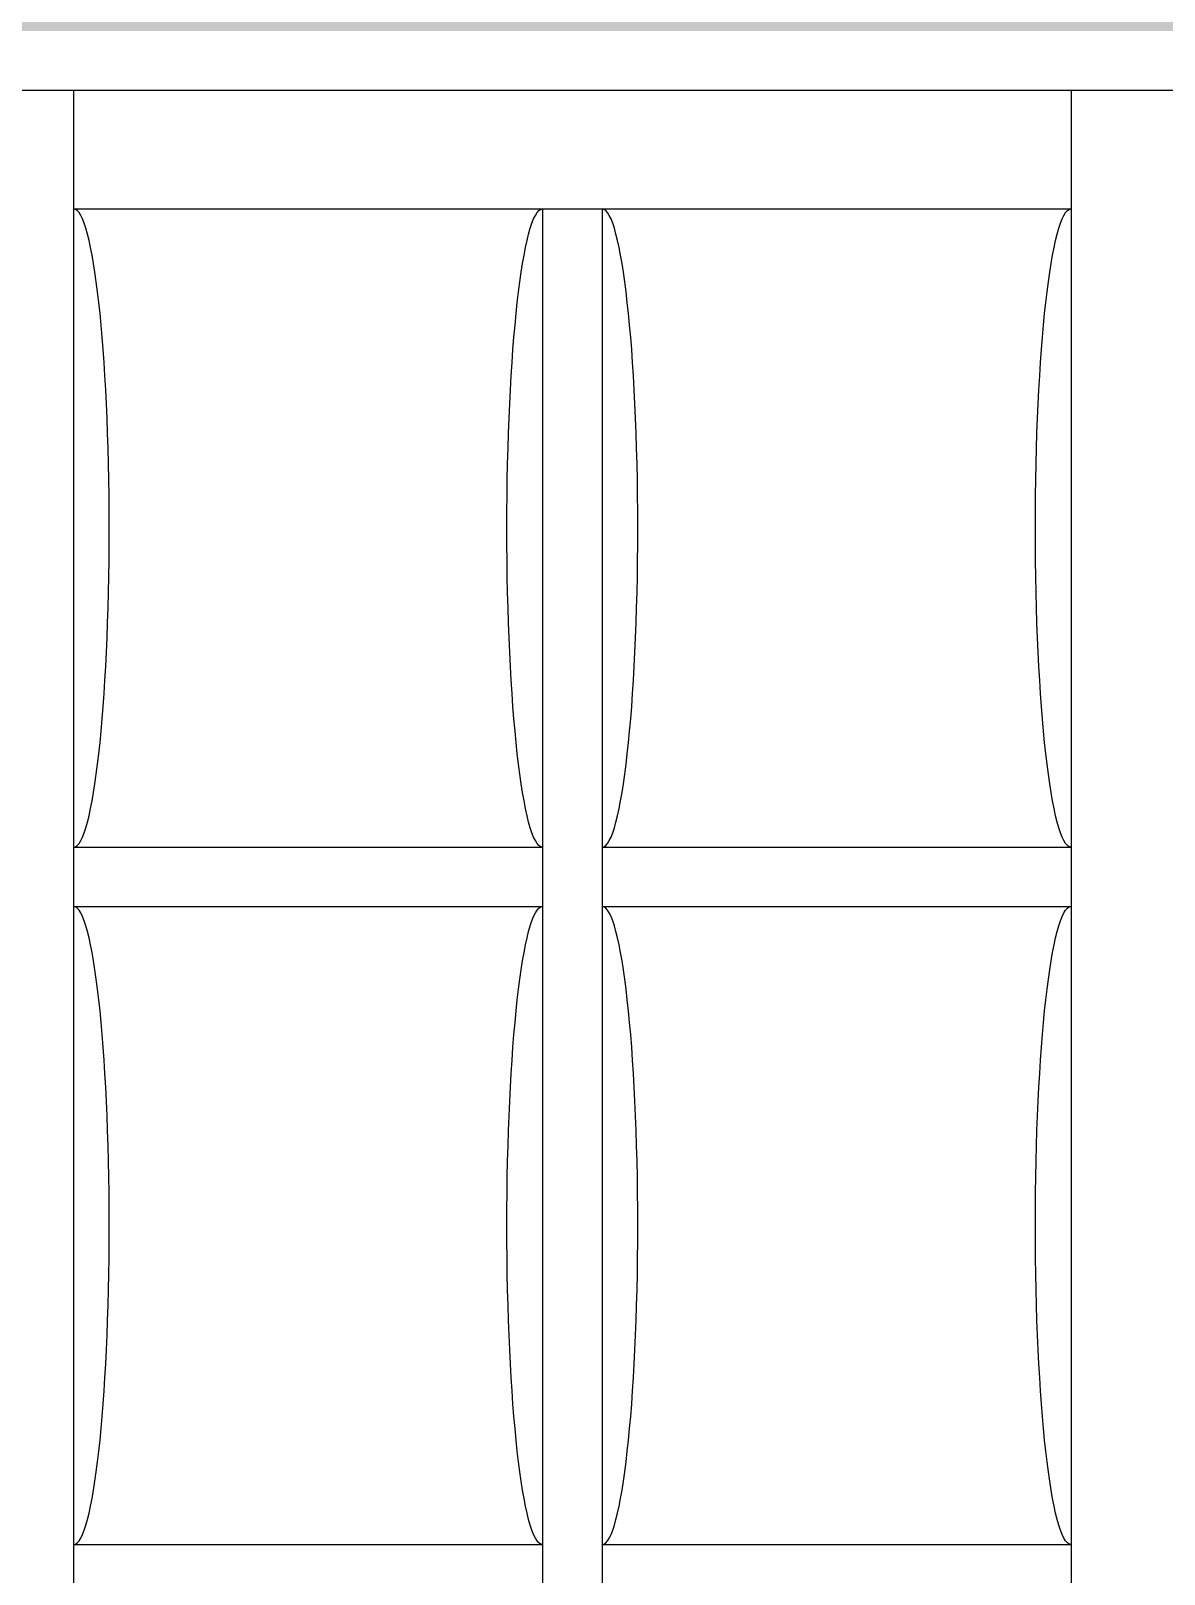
# Model space of a CAD drawing. Header units: millimetres. Extents: x 3409 to 3822, y 896 to 1108.
# Drawn here: x 3463.663 to 3464.618, y 1036.378 to 1037.678 of the extents above; entities that cross this region are included whole.
import ezdxf

# ---------------------------------------------------------------- set-up
doc = ezdxf.new("R2010")
doc.units = ezdxf.units.MM
doc.layers.add('a-epipla', color=8, linetype='Continuous')
doc.layers.add('toixoi_provolh', color=150, linetype='Continuous')

msp = doc.modelspace()

# ---------------------------------------------------------------- hatches: boundary and pattern name
at = {"layer": 'toixoi_provolh', "true_color": 0xa7a8aa}
h = msp.add_hatch(color=253, dxfattribs=at)
h.dxf.hatch_style = 1
h.paths.add_polyline_path([(3462.2192, 1038.0776), (3462.2192, 1037.6776)], flags=17)
h.paths.add_polyline_path([(3462.6192, 1038.0776), (3462.2192, 1038.0776), (3462.2192, 1037.6776), (3462.2192, 1035.0776), (3462.6192, 1035.0776)])
h.paths.add_polyline_path([(3465.6192, 1038.0776), (3462.6192, 1038.0776), (3462.6192, 1037.6776), (3465.6192, 1037.6776)])
h.paths.add_polyline_path([(3466.0192, 1038.0776), (3465.6192, 1038.0776), (3465.6192, 1037.6776), (3465.6192, 1035.0776), (3466.0192, 1035.0776)])
h.paths.add_polyline_path([(3469.0192, 1038.0776), (3466.0192, 1038.0776), (3466.0192, 1037.6776), (3469.0192, 1037.6776)])
h.paths.add_polyline_path([(3469.4192, 1038.0776), (3469.0192, 1038.0776), (3469.0192, 1037.6776), (3469.0192, 1035.0776), (3469.4192, 1035.0776)])
h.paths.add_polyline_path([(3472.4192, 1038.0776), (3469.4192, 1038.0776), (3469.4192, 1037.6776), (3472.4192, 1037.6776)])
h.paths.add_polyline_path([(3475.8192, 1038.0776), (3472.8192, 1038.0776), (3472.8192, 1037.6776), (3475.8192, 1037.6776)])
h.paths.add_polyline_path([(3472.8192, 1038.0776), (3472.4192, 1038.0776), (3472.4192, 1037.6776), (3472.4192, 1035.0776), (3472.8192, 1035.0776)])
h.paths.add_polyline_path([(3476.2192, 1038.0776), (3475.8192, 1038.0776), (3475.8192, 1037.6776), (3475.8192, 1035.0776), (3476.2192, 1035.0776)])

# ---------------------------------------------------------------- linework, layer by layer
at = {"layer": 'a-epipla'}
for p, q in [((3462.6692, 1037.6276), (3465.5692, 1037.6276)), ((3463.6992, 1037.6276), (3463.6992, 1035.0776)), ((3464.5392, 1037.6276), (3464.5392, 1035.0776)), ((3463.6992, 1037.5276), (3464.5392, 1037.5276)), ((3464.0941, 1037.5276), (3464.0941, 1035.2276)), ((3464.1442, 1037.5276), (3464.1442, 1035.2276)), ((3463.6992, 1036.9901), (3464.0942, 1036.9901)), ((3464.1442, 1036.9901), (3464.5392, 1036.9901)), ((3463.6992, 1036.9401), (3464.0942, 1036.9401)), ((3464.1442, 1036.9401), (3464.5392, 1036.9401)), ((3463.6992, 1036.4026), (3464.0942, 1036.4026)), ((3464.1442, 1036.4026), (3464.5392, 1036.4026))]:
    msp.add_line(p, q, dxfattribs=at)
for centre in [(3463.6992, 1037.2588), (3464.1443, 1037.2588), (3463.6992, 1036.6713), (3464.1443, 1036.6713)]:
    msp.add_ellipse(centre, major_axis=(0, 0.2688), ratio=0.111628, start_param=3.141593, end_param=6.283185, dxfattribs=at)
at = {"layer": 'a-epipla', "extrusion": (0, 0, -1)}
for centre in [(3464.0941, 1037.2588), (3464.5392, 1037.2588), (3464.0941, 1036.6713), (3464.5392, 1036.6713)]:
    msp.add_ellipse(centre, major_axis=(0, 0.2688), ratio=0.111628, start_param=3.141593, end_param=6.283185, dxfattribs=at)

doc.saveas('drawing.dxf')
